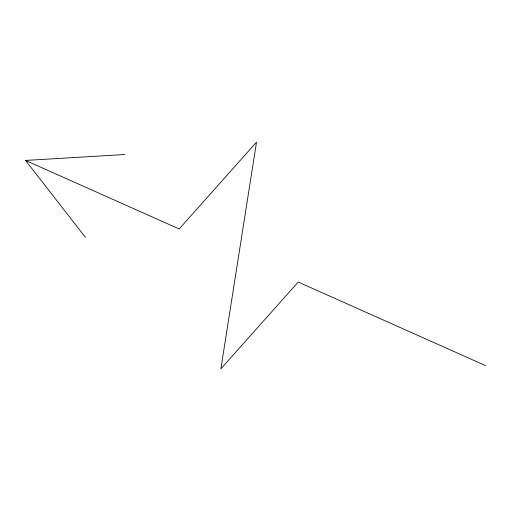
<?xml version="1.0" encoding="UTF-8"?>
<svg xmlns="http://www.w3.org/2000/svg" width="511" height="511" viewBox="0 0 511 511"><rect width="100%" height="100%" fill="white"/><g stroke="black" fill="none" stroke-linecap="round" stroke-linejoin="round"><path stroke-width="0.77" d="M85.503 237.411L25.55 160.428L124.914 154.514M25.55 160.428L179.182 228.954L256.516 142.141L220.873 368.859L298.213 282.046L485.45 365.563"/></g></svg>
